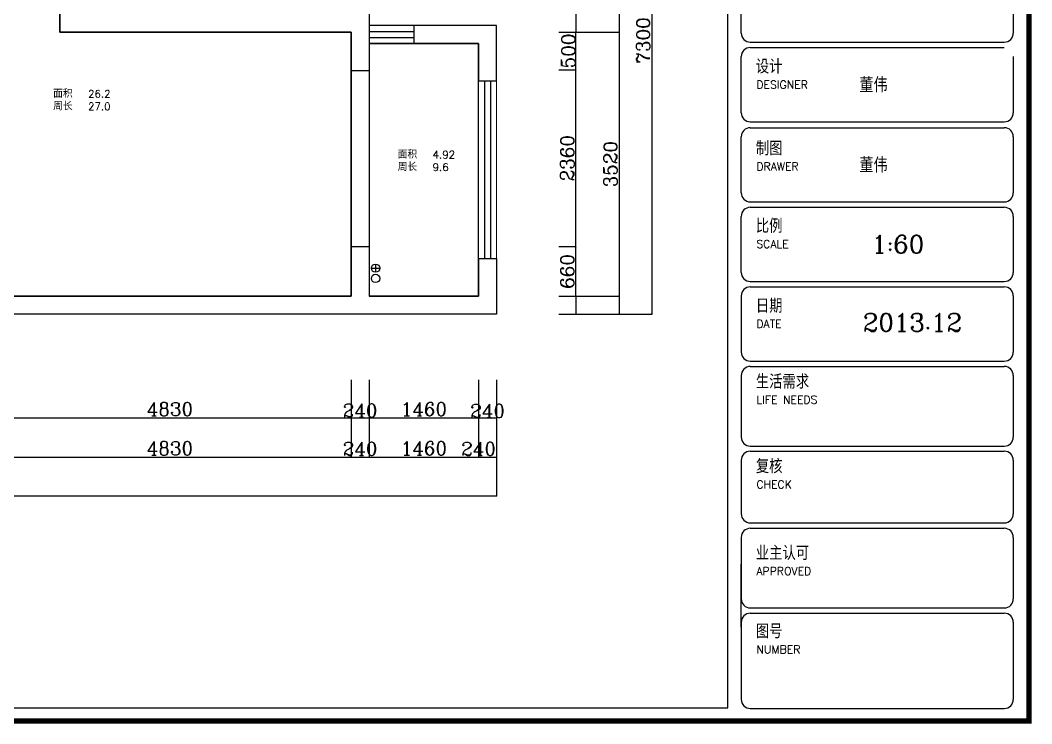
# Model space of a CAD drawing. Header units: millimetres. Extents: x 512961 to 1001058, y -961995 to -458543.
# Drawn here: x 785807 to 799291, y -961995 to -952611 of the extents above; entities that cross this region are included whole.
import ezdxf

# ---------------------------------------------------------------- set-up
doc = ezdxf.new("R2010")
doc.units = ezdxf.units.MM
doc.header["$MEASUREMENT"] = 0
doc.header["$PDMODE"] = 3
doc.layers.get('0').update_dxf_attribs({"linetype": 'CONTINUOUS'})
doc.layers.get('DEFPOINTS').update_dxf_attribs({"linetype": 'CONTINUOUS'})
for name, color, linetype in [('txt', 7, 'CONTINUOUS'), ('WINDOW', 5, 'CONTINUOUS'), ('WINDOW_TEXT', 7, 'CONTINUOUS'), ('装饰细节', 1, 'CONTINUOUS')]:
    doc.layers.add(name, color=color, linetype=linetype)
doc.layers.add('门窗', color=4, linetype='CONTINUOUS', lineweight=13)
doc.styles.add('HZXY', font='complex.shx', dxfattribs={"bigfont": 'HZXY.shx'})
doc.styles.add('ROMAND', font='romand')
doc.styles.get("Standard").update_dxf_attribs({"font": 'complex.shx', "bigfont": 'hzxy.shx'})
doc.dimstyles.new('LMDIM40', dxfattribs={"dimtxt": 80, "dimasz": 20, "dimexe": 0, "dimexo": 0, "dimgap": 25, "dimtad": 1, "dimdec": 0, "dimzin": 0, "dimdsep": 46, "dimtxsty": 'Standard', "dimblk1": 'DOT', "dimblk2": 'DOT', "dimsah": 1, "dimcen": 0, "dimclrd": 2, "dimclre": 2, "dimclrt": 2, "dimadec": 0, "dimazin": 0, "dimtfac": 1, "dimtdec": 0, "dimtmove": 2, "dimatfit": 3, "dimldrblk": 'DOT', "dimfxl": 0, "dimtolj": 1, "dimtzin": 0, "dimarcsym": 0})

# ---------------------------------------------------------------- blocks, each defined once
blk = doc.blocks.new('_ArchTick')
at = {"color": 0, "linetype": 'ByBlock', "const_width": 0.15}
blk.add_lwpolyline([(-0.5, -0.5), (0.5, 0.5)], dxfattribs=at)
blk = doc.blocks.new('*D696')
at = {"layer": 'DEFPOINTS', "color": 0}
for p in [(792985, -955631), (793215, -955631), (792985, -956291)]:
    blk.add_point(p, dxfattribs=at)
at = {"layer": 'txt', "color": 2, "lineweight": -2}
for p, q in [((792985, -955631), (793215, -955631)), ((793215, -956291), (793215, -955631)), ((792985, -956291), (793215, -956291))]:
    blk.add_line(p, q, dxfattribs=at)
at = {"layer": 'txt', "color": 2, "lineweight": -2, "xscale": 20, "yscale": 20, "zscale": 20}
for p, rotation in [((793215, -955631), 90), ((793215, -956291), 270)]:
    blk.add_blockref('_ArchTick', p, dxfattribs=dict(at, rotation=rotation))
at = {"layer": 'txt', "color": 2, "insert": (793100, -955961), "char_height": 180, "attachment_point": 5, "rotation": 90}
blk.add_mtext('\\A1;660', dxfattribs=at)
blk = doc.blocks.new('_DOT')
at = {"color": 0, "linetype": 'ByBlock'}
blk.add_line((-0.5, 0), (-1, 0), dxfattribs=at)
at = {"color": 0, "linetype": 'ByBlock', "const_width": 0.5}
blk.add_lwpolyline([(-0.25, 0, 1), (0.25, 0, 1)], format="xyb", close=True, dxfattribs=at)
blk = doc.blocks.new('DOT')
at = {"color": 0, "linetype": 'ByBlock'}
blk.add_line((-0.35, 0), (-1, 0), dxfattribs=at)
at = {"color": 0, "linetype": 'ByBlock', "const_width": 0.35}
blk.add_lwpolyline([(-0.175, 0, 1), (0.175, 0, 1)], format="xyb", close=True, dxfattribs=at)
blk = doc.blocks.new('*D697')
at = {"layer": 'DEFPOINTS', "color": 0}
for p in [(792985, -953271), (793215, -953271), (792985, -955631)]:
    blk.add_point(p, dxfattribs=at)
at = {"layer": 'txt', "color": 2, "lineweight": -2}
for p, q in [((792985, -953271), (793215, -953271)), ((793215, -955631), (793215, -953271)), ((792985, -955631), (793215, -955631))]:
    blk.add_line(p, q, dxfattribs=at)
at = {"layer": 'txt', "color": 2, "lineweight": -2, "xscale": 20, "yscale": 20, "zscale": 20}
for p, rotation in [((793215, -953271), 90), ((793215, -955631), 270)]:
    blk.add_blockref('_ArchTick', p, dxfattribs=dict(at, rotation=rotation))
at = {"layer": 'txt', "color": 2, "insert": (793100, -954451), "char_height": 180, "attachment_point": 5, "rotation": 90}
blk.add_mtext('\\A1;2360', dxfattribs=at)
blk = doc.blocks.new('*D698')
at = {"layer": 'DEFPOINTS', "color": 0}
for p in [(792985, -952771), (793215, -952771), (792985, -953271)]:
    blk.add_point(p, dxfattribs=at)
at = {"layer": 'txt', "color": 2, "lineweight": -2}
for p, q in [((792985, -952771), (793215, -952771)), ((793215, -953271), (793215, -952771)), ((792985, -953271), (793215, -953271))]:
    blk.add_line(p, q, dxfattribs=at)
at = {"layer": 'txt', "color": 2, "lineweight": -2, "xscale": 20, "yscale": 20, "zscale": 20}
for p, rotation in [((793215, -952771), 90), ((793215, -953271), 270)]:
    blk.add_blockref('_ArchTick', p, dxfattribs=dict(at, rotation=rotation))
at = {"layer": 'txt', "color": 2, "insert": (793114, -953021), "char_height": 180, "attachment_point": 5, "rotation": 90}
blk.add_mtext('\\A1;500', dxfattribs=at)
blk = doc.blocks.new('*D703')
at = {"layer": 'DEFPOINTS', "color": 0}
for p in [(792985, -952771), (792985, -956291), (793790, -956291)]:
    blk.add_point(p, dxfattribs=at)
at = {"layer": 'txt', "color": 2, "lineweight": -2}
for p, q in [((792985, -952771), (793790, -952771)), ((793790, -952771), (793790, -956291)), ((792985, -956291), (793790, -956291))]:
    blk.add_line(p, q, dxfattribs=at)
at = {"layer": 'txt', "color": 2, "lineweight": -2, "xscale": 20, "yscale": 20, "zscale": 20}
for p, rotation in [((793790, -952771), 90), ((793790, -956291), 270)]:
    blk.add_blockref('_ArchTick', p, dxfattribs=dict(at, rotation=rotation))
at = {"layer": 'txt', "color": 2, "insert": (793675, -954531), "char_height": 180, "attachment_point": 5, "rotation": 90}
blk.add_mtext('\\A1;3520', dxfattribs=at)
blk = doc.blocks.new('*D704')
at = {"layer": 'DEFPOINTS', "color": 0}
for p in [(792985, -949231), (792985, -956531), (794226, -956531)]:
    blk.add_point(p, dxfattribs=at)
at = {"layer": 'txt', "color": 2, "lineweight": -2}
for p, q in [((792985, -949231), (794226, -949231)), ((794226, -949231), (794226, -956531)), ((792985, -956531), (794226, -956531))]:
    blk.add_line(p, q, dxfattribs=at)
at = {"layer": 'txt', "color": 2, "lineweight": -2, "xscale": 20, "yscale": 20, "zscale": 20}
for p, rotation in [((794226, -949231), 90), ((794226, -956531), 270)]:
    blk.add_blockref('_ArchTick', p, dxfattribs=dict(at, rotation=rotation))
at = {"layer": 'txt', "color": 2, "insert": (794111, -952881), "char_height": 180, "attachment_point": 5, "rotation": 90}
blk.add_mtext('\\A1;7300', dxfattribs=at)
blk = doc.blocks.new('*D713')
at = {"layer": 'DEFPOINTS', "color": 0}
for p in [(785387, -957408), (790217, -957408), (790217, -957913)]:
    blk.add_point(p, dxfattribs=at)
at = {"layer": 'txt', "color": 2, "lineweight": -2}
for p, q in [((785387, -957408), (785387, -957913)), ((790217, -957408), (790217, -957913)), ((785387, -957913), (790217, -957913))]:
    blk.add_line(p, q, dxfattribs=at)
at = {"layer": 'txt', "color": 2, "lineweight": -2, "xscale": 20, "yscale": 20, "zscale": 20, "rotation": 180}
blk.add_blockref('_ArchTick', (785387, -957913), dxfattribs=at)
at = {"layer": 'txt', "color": 2, "lineweight": -2, "xscale": 20, "yscale": 20, "zscale": 20}
blk.add_blockref('_ArchTick', (790217, -957913), dxfattribs=at)
at = {"layer": 'txt', "color": 2, "insert": (787802, -957798), "char_height": 180, "attachment_point": 5}
blk.add_mtext('\\A1;4830', dxfattribs=at)
blk = doc.blocks.new('*D714')
at = {"layer": 'DEFPOINTS', "color": 0}
for p in [(790217, -957408), (790457, -957408), (790457, -957913)]:
    blk.add_point(p, dxfattribs=at)
at = {"layer": 'txt', "color": 2, "lineweight": -2}
for p, q in [((790217, -957408), (790217, -957913)), ((790457, -957408), (790457, -957913)), ((790217, -957913), (790457, -957913))]:
    blk.add_line(p, q, dxfattribs=at)
at = {"layer": 'txt', "color": 2, "lineweight": -2, "xscale": 20, "yscale": 20, "zscale": 20, "rotation": 180}
blk.add_blockref('_ArchTick', (790217, -957913), dxfattribs=at)
at = {"layer": 'txt', "color": 2, "lineweight": -2, "xscale": 20, "yscale": 20, "zscale": 20}
blk.add_blockref('_ArchTick', (790457, -957913), dxfattribs=at)
at = {"layer": 'txt', "color": 2, "insert": (790337, -957817), "char_height": 180, "attachment_point": 5}
blk.add_mtext('\\A1;240', dxfattribs=at)
blk = doc.blocks.new('*D715')
at = {"layer": 'DEFPOINTS', "color": 0}
for p in [(790457, -957408), (791917, -957408), (791917, -957913)]:
    blk.add_point(p, dxfattribs=at)
at = {"layer": 'txt', "color": 2, "lineweight": -2}
for p, q in [((790457, -957408), (790457, -957913)), ((791917, -957408), (791917, -957913)), ((790457, -957913), (791917, -957913))]:
    blk.add_line(p, q, dxfattribs=at)
at = {"layer": 'txt', "color": 2, "lineweight": -2, "xscale": 20, "yscale": 20, "zscale": 20, "rotation": 180}
blk.add_blockref('_ArchTick', (790457, -957913), dxfattribs=at)
at = {"layer": 'txt', "color": 2, "lineweight": -2, "xscale": 20, "yscale": 20, "zscale": 20}
blk.add_blockref('_ArchTick', (791917, -957913), dxfattribs=at)
at = {"layer": 'txt', "color": 2, "insert": (791187, -957798), "char_height": 180, "attachment_point": 5}
blk.add_mtext('\\A1;1460', dxfattribs=at)
blk = doc.blocks.new('*D716')
at = {"layer": 'DEFPOINTS', "color": 0}
for p in [(791917, -957408), (792157, -957408), (792157, -957913)]:
    blk.add_point(p, dxfattribs=at)
at = {"layer": 'txt', "color": 2, "lineweight": -2}
for p, q in [((791917, -957408), (791917, -957913)), ((792157, -957408), (792157, -957913)), ((791917, -957913), (792157, -957913))]:
    blk.add_line(p, q, dxfattribs=at)
at = {"layer": 'txt', "color": 2, "lineweight": -2, "xscale": 20, "yscale": 20, "zscale": 20, "rotation": 180}
blk.add_blockref('_ArchTick', (791917, -957913), dxfattribs=at)
at = {"layer": 'txt', "color": 2, "lineweight": -2, "xscale": 20, "yscale": 20, "zscale": 20}
blk.add_blockref('_ArchTick', (792157, -957913), dxfattribs=at)
at = {"layer": 'txt', "color": 2, "insert": (792037, -957822), "char_height": 180, "attachment_point": 5}
blk.add_mtext('\\A1;240', dxfattribs=at)
blk = doc.blocks.new('*D725')
at = {"layer": 'DEFPOINTS', "color": 0}
for p in [(785387, -957408), (790217, -957408), (790217, -958437)]:
    blk.add_point(p, dxfattribs=at)
at = {"layer": 'txt', "color": 2, "lineweight": -2}
for p, q in [((785387, -957408), (785387, -958437)), ((790217, -957408), (790217, -958437)), ((785387, -958437), (790217, -958437))]:
    blk.add_line(p, q, dxfattribs=at)
at = {"layer": 'txt', "color": 2, "lineweight": -2, "xscale": 20, "yscale": 20, "zscale": 20, "rotation": 180}
blk.add_blockref('_ArchTick', (785387, -958437), dxfattribs=at)
at = {"layer": 'txt', "color": 2, "lineweight": -2, "xscale": 20, "yscale": 20, "zscale": 20}
blk.add_blockref('_ArchTick', (790217, -958437), dxfattribs=at)
at = {"layer": 'txt', "color": 2, "insert": (787802, -958322), "char_height": 180, "attachment_point": 5}
blk.add_mtext('\\A1;4830', dxfattribs=at)
blk = doc.blocks.new('*D726')
at = {"layer": 'DEFPOINTS', "color": 0}
for p in [(790217, -957408), (790457, -957408), (790457, -958437)]:
    blk.add_point(p, dxfattribs=at)
at = {"layer": 'txt', "color": 2, "lineweight": -2}
for p, q in [((790217, -957408), (790217, -958437)), ((790457, -957408), (790457, -958437)), ((790217, -958437), (790457, -958437))]:
    blk.add_line(p, q, dxfattribs=at)
at = {"layer": 'txt', "color": 2, "lineweight": -2, "xscale": 20, "yscale": 20, "zscale": 20, "rotation": 180}
blk.add_blockref('_ArchTick', (790217, -958437), dxfattribs=at)
at = {"layer": 'txt', "color": 2, "lineweight": -2, "xscale": 20, "yscale": 20, "zscale": 20}
blk.add_blockref('_ArchTick', (790457, -958437), dxfattribs=at)
at = {"layer": 'txt', "color": 2, "insert": (790337, -958327), "char_height": 180, "attachment_point": 5}
blk.add_mtext('\\A1;240', dxfattribs=at)
blk = doc.blocks.new('*D727')
at = {"layer": 'DEFPOINTS', "color": 0}
for p in [(790457, -957408), (791917, -957408), (791917, -958437)]:
    blk.add_point(p, dxfattribs=at)
at = {"layer": 'txt', "color": 2, "lineweight": -2}
for p, q in [((790457, -957408), (790457, -958437)), ((791917, -957408), (791917, -958437)), ((790457, -958437), (791917, -958437))]:
    blk.add_line(p, q, dxfattribs=at)
at = {"layer": 'txt', "color": 2, "lineweight": -2, "xscale": 20, "yscale": 20, "zscale": 20, "rotation": 180}
blk.add_blockref('_ArchTick', (790457, -958437), dxfattribs=at)
at = {"layer": 'txt', "color": 2, "lineweight": -2, "xscale": 20, "yscale": 20, "zscale": 20}
blk.add_blockref('_ArchTick', (791917, -958437), dxfattribs=at)
at = {"layer": 'txt', "color": 2, "insert": (791187, -958322), "char_height": 180, "attachment_point": 5}
blk.add_mtext('\\A1;1460', dxfattribs=at)
blk = doc.blocks.new('*D728')
at = {"layer": 'DEFPOINTS', "color": 0}
for p in [(791917, -957408), (792157, -957408), (792157, -958437)]:
    blk.add_point(p, dxfattribs=at)
at = {"layer": 'txt', "color": 2, "lineweight": -2}
for p, q in [((791917, -957408), (791917, -958437)), ((792157, -957408), (792157, -958437)), ((791917, -958437), (792157, -958437))]:
    blk.add_line(p, q, dxfattribs=at)
at = {"layer": 'txt', "color": 2, "lineweight": -2, "xscale": 20, "yscale": 20, "zscale": 20, "rotation": 180}
blk.add_blockref('_ArchTick', (791917, -958437), dxfattribs=at)
at = {"layer": 'txt', "color": 2, "lineweight": -2, "xscale": 20, "yscale": 20, "zscale": 20}
blk.add_blockref('_ArchTick', (792157, -958437), dxfattribs=at)
at = {"layer": 'txt', "color": 2, "insert": (791917, -958328), "char_height": 180, "attachment_point": 5}
blk.add_mtext('\\A1;240', dxfattribs=at)
blk = doc.blocks.new('*D729')
at = {"layer": 'DEFPOINTS', "color": 0}
for p in [(776777, -957408), (792157, -957408), (776777, -958961)]:
    blk.add_point(p, dxfattribs=at)
at = {"layer": 'txt', "color": 2, "lineweight": -2}
for p, q in [((776777, -957408), (776777, -958961)), ((792157, -957408), (792157, -958961)), ((792157, -958961), (776777, -958961))]:
    blk.add_line(p, q, dxfattribs=at)
at = {"layer": 'txt', "color": 2, "lineweight": -2, "xscale": 20, "yscale": 20, "zscale": 20, "rotation": 180}
blk.add_blockref('_ArchTick', (776777, -958961), dxfattribs=at)
at = {"layer": 'txt', "color": 2, "lineweight": -2, "xscale": 20, "yscale": 20, "zscale": 20}
blk.add_blockref('_ArchTick', (792157, -958961), dxfattribs=at)
at = {"layer": 'txt', "color": 2, "insert": (784467, -958846), "char_height": 180, "attachment_point": 5}
blk.add_mtext('\\A1;15380', dxfattribs=at)

msp = doc.modelspace()

# ---------------------------------------------------------------- linework, layer by layer
at = {"color": 4}
for p, q in [((795417.8, -952783.2), (795417.8, -952035.4)), ((799044.9, -952035.4), (799044.9, -952783.2)), ((795538.4, -952903.9), (798924.3, -952903.9)), ((795538.4, -952976.2), (798924.3, -952976.2)), ((795417.8, -953844.7), (795417.8, -953096.8)), ((799044.9, -953096.8), (799044.9, -953844.7)), ((795538.4, -953965.3), (798924.3, -953965.3)), ((795538.4, -954044.9), (798924.3, -954044.9)), ((795417.8, -954913.3), (795417.8, -954165.5)), ((799044.9, -954165.5), (799044.9, -954913.3)), ((795538.4, -955034), (798924.3, -955034)), ((795538.4, -955106.3), (798924.3, -955106.3)), ((795417.8, -955974.8), (795417.8, -955227)), ((799044.9, -955227), (799044.9, -955974.8)), ((795538.4, -956095.4), (798924.3, -956095.4)), ((795417.8, -956288.4), (795417.8, -957036.3)), ((795538.4, -956167.8), (798924.3, -956167.8)), ((799044.9, -956288.4), (799044.9, -957036.3)), ((795538.4, -957156.9), (798924.3, -957156.9)), ((795538.4, -957229.3), (798924.3, -957229.3)), ((795417.8, -957349.9), (795417.8, -958170.2)), ((799044.9, -957349.9), (799044.9, -958170.2)), ((795538.4, -958290.8), (798924.3, -958290.8)), ((795538.4, -958358.9), (798924.3, -958358.9)), ((795417.8, -958479.5), (795417.8, -959194.5)), ((799044.9, -958479.5), (799044.9, -959194.5)), ((795538.4, -959315.1), (798924.3, -959315.1)), ((795538.4, -959387.5), (798924.3, -959387.5)), ((795417.8, -959508.1), (795417.8, -960328.4)), ((799044.9, -959508.1), (799044.9, -960328.4)), ((795417.8, -960707.3), (795417.8, -959863.9)), ((795538.4, -960449), (798924.3, -960449)), ((795538.4, -960519.8), (798924.3, -960519.8)), ((795417.8, -960640.4), (795417.8, -961670.5)), ((799044.9, -960640.4), (799044.9, -961670.5)), ((795538.4, -961791.1), (798924.3, -961791.1))]:
    msp.add_line(p, q, dxfattribs=at)
at = {"color": 250}
for p, q in [((790216.6, -953280.6), (790216.6, -955630.6)), ((790456.6, -953280.6), (790456.6, -955630.6))]:
    msp.add_line(p, q, dxfattribs=at)
at = {"const_width": 72.1}
msp.add_lwpolyline([(773233.9, -961958.7), (799254.7, -961957.3), (799254.7, -943072.4), (773233.9, -943073.8)], close=True, dxfattribs=at)
at = {"color": 4}
msp.add_lwpolyline([(773414.7, -943266.5), (773414.7, -961781.6), (795238.3, -961780.2), (795238.3, -943265.1)], close=True, dxfattribs=at)
for centre, start, end in [((795538.4, -952783.2), 180, 270), ((798924.3, -952783.2), 270, 0), ((795538.4, -953096.8), 90, 180), ((795538.4, -953844.7), 180, 270), ((798924.3, -953844.7), 270, 0), ((795538.4, -954165.5), 90, 180), ((798924.3, -954165.5), 0, 90), ((795538.4, -954913.3), 180, 270), ((798924.3, -954913.3), 270, 0), ((795538.4, -955227), 90, 180), ((798924.3, -955227), 0, 90), ((795538.4, -955974.8), 180, 270), ((798924.3, -955974.8), 270, 0), ((795538.4, -956288.4), 90, 180), ((798924.3, -956288.4), 0, 90), ((795538.4, -957036.3), 180, 270), ((798924.3, -957036.3), 270, 0), ((795538.4, -957349.9), 90, 180), ((798924.3, -957349.9), 0, 90), ((795538.4, -958170.2), 180, 270), ((798924.3, -958170.2), 270, 0), ((795538.4, -958479.5), 90, 180), ((798924.3, -958479.5), 0, 90), ((795538.4, -959194.5), 180, 270), ((798924.3, -959194.5), 270, 0), ((795538.4, -959508.1), 90, 180), ((798924.3, -959508.1), 0, 90), ((795538.4, -960328.4), 180, 270), ((798924.3, -960328.4), 270, 0), ((795538.4, -960640.4), 90, 180), ((798924.3, -960640.4), 0, 90), ((795538.4, -961670.5), 180, 270), ((798924.3, -961670.5), 270, 0)]:
    msp.add_arc(centre, 120.6, start, end, dxfattribs=at)
at = {"layer": 'txt', "color": 2}
for p, q in [((793215.2, -952770.6), (793215.2, -952530.6)), ((793789.7, -952530.6), (793789.7, -952770.6)), ((792985.3, -956290.6), (793215, -956290.6)), ((792985.3, -956290.6), (793789.7, -956290.6)), ((793215, -956290.6), (793215, -956530.6)), ((793789.7, -956290.6), (793789.7, -956530.6)), ((792985.3, -956530.6), (793215, -956530.6)), ((792985.3, -956530.6), (793789.7, -956530.6))]:
    msp.add_line(p, q, dxfattribs=at)
at = {"layer": 'txt'}
for p, q in [((791996.6, -953420.6), (791996.6, -955790.6)), ((792076.6, -953420.6), (792076.6, -955790.6))]:
    msp.add_line(p, q, dxfattribs=at)
for points in [[(790216.6, -953280.6), (790216.6, -952770.6), (786336.6, -952770.6), (786336.6, -952410.6), (786336.6, -951610.6), (786336.6, -951520.6), (785806.6, -951520.6), (784185.7, -951520.6), (783336.6, -951520.6), (782786.6, -951520.6), (781475.4, -951520.6), (781475.4, -951924.8), (781475.4, -952724.8), (781475.4, -952860.6), (783726.6, -952860.6), (783726.6, -954550.6), (785386.6, -954550.6), (785386.6, -955230.6), (785386.6, -956190.6), (785386.6, -956290.6), (790216.6, -956290.6), (790216.6, -955630.6)], [(791916.6, -953420.6), (791916.6, -952920.6), (790456.6, -952920.6), (790456.6, -953280.6), (790456.6, -955630.6), (790456.6, -956290.6), (791916.6, -956290.6), (791916.6, -955790.6)]]:
    msp.add_lwpolyline(points, close=True, dxfattribs=at)
for points in [[(790598.5, -955917.9, -1), (790488.5, -955917.9, -1)], [(790598.5, -956055.2, -1), (790488.5, -956055.2, -1)]]:
    msp.add_lwpolyline(points, format="xyb", close=True, dxfattribs=at)
at = {"layer": 'WINDOW'}
for p, q in [((790456.6, -951360.6), (790456.6, -953280.6)), ((786336.6, -952410.6), (786336.6, -952770.6)), ((786336.6, -952770.6), (790216.6, -952770.6)), ((790216.6, -952770.6), (790216.6, -953280.6)), ((792156.6, -952680.6), (790456.6, -952680.6)), ((791056.6, -952920.6), (791056.6, -952680.6)), ((792156.6, -953420.6), (792156.6, -952680.6)), ((790456.6, -952920.6), (791916.6, -952920.6)), ((791916.6, -952920.6), (791916.6, -953420.6)), ((790216.6, -953280.6), (790456.6, -953280.6)), ((791916.6, -953420.6), (792156.6, -953420.6)), ((790216.6, -955630.6), (790456.6, -955630.6)), ((790216.6, -955630.6), (790216.6, -956290.6)), ((790456.6, -955630.6), (790456.6, -956290.6)), ((791916.6, -955790.6), (792156.6, -955790.6)), ((791916.6, -955790.6), (791916.6, -956290.6)), ((792156.6, -955790.6), (792156.6, -956530.6)), ((790216.6, -956290.6), (785386.6, -956290.6)), ((791916.6, -956290.6), (790456.6, -956290.6)), ((790456.6, -956530.6), (785146.6, -956530.6)), ((792156.6, -956530.6), (790456.6, -956530.6))]:
    msp.add_line(p, q, dxfattribs=at)
at = {"layer": 'WINDOW_TEXT'}
for p, q in [((790456.6, -952760.6), (791056.6, -952760.6)), ((790456.6, -952840.6), (791056.6, -952840.6)), ((790543.5, -955862.9), (790543.5, -955972.9)), ((790488.5, -955917.9), (790598.5, -955917.9))]:
    msp.add_line(p, q, dxfattribs=at)
for centre in [(790543.5, -955917.9), (790543.5, -956055.2)]:
    msp.add_circle(centre, 55, dxfattribs=at)
at = {"layer": '装饰细节', "color": 147}
msp.add_line((789458.7, -956290.6), (787663.5, -956290.6), dxfattribs=at)
at = {"layer": '门窗'}
for p, q in [((790456.6, -952680.6), (791056.6, -952680.6)), ((790456.6, -952920.6), (791056.6, -952920.6)), ((791916.6, -953420.6), (791916.6, -955790.6)), ((792156.6, -953420.6), (792156.6, -955790.6))]:
    msp.add_line(p, q, dxfattribs=at)

# ---------------------------------------------------------------- block references
at = {"layer": 'txt', "color": 2, "xscale": 20, "yscale": 20, "zscale": 20}
for p, rotation in [((793789.7, -952770.6), 270), ((793215, -956140.6), 90), ((793215, -956290.6), 90), ((793789.7, -956290.6), 90), ((793215, -956530.6), 270), ((793789.7, -956530.6), 270)]:
    msp.add_blockref('_ArchTick', p, dxfattribs=dict(at, rotation=rotation))

# ---------------------------------------------------------------- texts
for s, height, style, p in [('设计', 187.06, 'HZXY', (795612.1, -953322.4)), ('DESIGNER', 106.15, 'ROMAND', (795619.4, -953523.3)), ('制图', 187.06, 'HZXY', (795612.1, -954414.6)), ('DRAWER', 106.15, 'ROMAND', (795619.4, -954615.4)), ('比例', 187.06, 'HZXY', (795612.1, -955448.5)), ('1:60', 240.87, 'HZXY', (797155.2, -955718.9)), ('SCALE', 106.15, 'ROMAND', (795619.4, -955649.3)), ('日期', 187.06, 'HZXY', (795612.1, -956514)), ('2013.12', 240.87, 'HZXY', (797039.2, -956762.4)), ('DATE', 106.15, 'ROMAND', (795619.4, -956714.9)), ('复核', 187.06, 'HZXY', (795612.1, -958654.5)), ('CHECK', 106.15, 'ROMAND', (795619.4, -958855.4)), ('业主认可', 187.06, 'HZXY', (795612.1, -959811.3)), ('APPROVED', 106.15, 'ROMAND', (795619.4, -960012.1)), ('图号', 187.06, 'HZXY', (795612.1, -960854.5)), ('NUMBER', 106.15, 'ROMAND', (795619.4, -961055.3))]:
    msp.add_text(s, height=height, dxfattribs=dict(style=style)).set_placement(p)
for p in [(796992.2, -953574.6), (796992.2, -954643.3)]:
    msp.add_text('董伟', height=198.72).set_placement(p)
at = {"color": 2}
for s, height, style, p in [('生活需求', 187.06, 'HZXY', (795612.1, -957525)), ('LIFE NEEDS', 106.15, 'ROMAND', (795619.4, -957725.8))]:
    msp.add_text(s, height=height, dxfattribs=dict(at, style=style)).set_placement(p)
at = {"layer": 'txt', "char_height": 100, "width": 1476.393, "attachment_point": 1}
for s, insert in [('面积   26.2\\P周长   27.0', (786245.2, -953543.6)), ('面积   4.92\\P周长   9.6', (790837.7, -954354.6))]:
    msp.add_mtext(s, dxfattribs=dict(at, insert=insert))

# ---------------------------------------------------------------- dimensions: what is measured, and where the dimension line sits
at = {"layer": 'txt', "color": 2}
for base, p1, p2, angle, picture, middle in [((794226.4, -956530.6), (792985.3, -949230.6), (792985.3, -956530.6), 90, '*D704', (794111.4, -952880.6)), ((793789.7, -956290.6), (792985.3, -952770.6), (792985.3, -956290.6), 90, '*D703', (793674.7, -954530.6)), ((793215.2, -953270.6), (792985.3, -955630.6), (792985.3, -953270.6), 270, '*D697', (793100.2, -954450.6)), ((793215, -955630.6), (792985.3, -956290.6), (792985.3, -955630.6), 270, '*D696', (793100, -955960.6))]:
    dim = msp.add_linear_dim(base=base, p1=p1, p2=p2, angle=angle, dimstyle='LMDIM40', override={"dimtxt": 180, "dimblk": 'ArchTick', "dimsah": 0, "dimldrblk": 'DOT'}, dxfattribs=at)
    dim.commit()
    dim.dimension.update_dxf_attribs({"geometry": picture, "text_midpoint": middle})
dim = msp.add_linear_dim(base=(793215.2, -952770.6), p1=(792985.3, -953270.6), p2=(792985.3, -952770.6), angle=270, dimstyle='LMDIM40', override={"dimtxt": 180, "dimblk": 'ArchTick', "dimsah": 0, "dimldrblk": 'DOT'}, dxfattribs=at)
dim.commit()
dim.dimension.update_dxf_attribs({"geometry": '*D698', "text_midpoint": (793114, -953020.6), "dimtype": 160})
for base, p1, p2, picture, middle in [((776776.6, -958961.4), (792156.6, -957408.3), (776776.6, -957408.3), '*D729', (784466.6, -958846.4)), ((790216.6, -957912.7), (785386.6, -957408.3), (790216.6, -957408.3), '*D713', (787801.6, -957797.7)), ((790216.6, -958436.6), (785386.6, -957408.3), (790216.6, -957408.3), '*D725', (787801.6, -958321.6)), ((791916.6, -957912.7), (790456.6, -957408.3), (791916.6, -957408.3), '*D715', (791186.6, -957797.7)), ((791916.6, -958436.6), (790456.6, -957408.3), (791916.6, -957408.3), '*D727', (791186.6, -958321.6))]:
    dim = msp.add_linear_dim(base=base, p1=p1, p2=p2, dimstyle='LMDIM40', override={"dimtxt": 180, "dimblk": 'ArchTick', "dimsah": 0, "dimldrblk": 'DOT'}, dxfattribs=at)
    dim.commit()
    dim.dimension.update_dxf_attribs({"geometry": picture, "text_midpoint": middle})
for base, p1, p2, picture, middle in [((790456.6, -957912.7), (790216.6, -957408.3), (790456.6, -957408.3), '*D714', (790336.6, -957816.5)), ((790456.6, -958436.6), (790216.6, -957408.3), (790456.6, -957408.3), '*D726', (790336.6, -958327.3)), ((792156.6, -958436.6), (791916.6, -957408.3), (792156.6, -957408.3), '*D728', (791916.6, -958327.5)), ((792156.6, -957912.7), (791916.6, -957408.3), (792156.6, -957408.3), '*D716', (792036.6, -957822))]:
    dim = msp.add_linear_dim(base=base, p1=p1, p2=p2, dimstyle='LMDIM40', override={"dimtxt": 180, "dimblk": 'ArchTick', "dimsah": 0, "dimldrblk": 'DOT'}, dxfattribs=at)
    dim.commit()
    dim.dimension.update_dxf_attribs({"geometry": picture, "text_midpoint": middle, "dimtype": 160})

doc.saveas('drawing.dxf')
